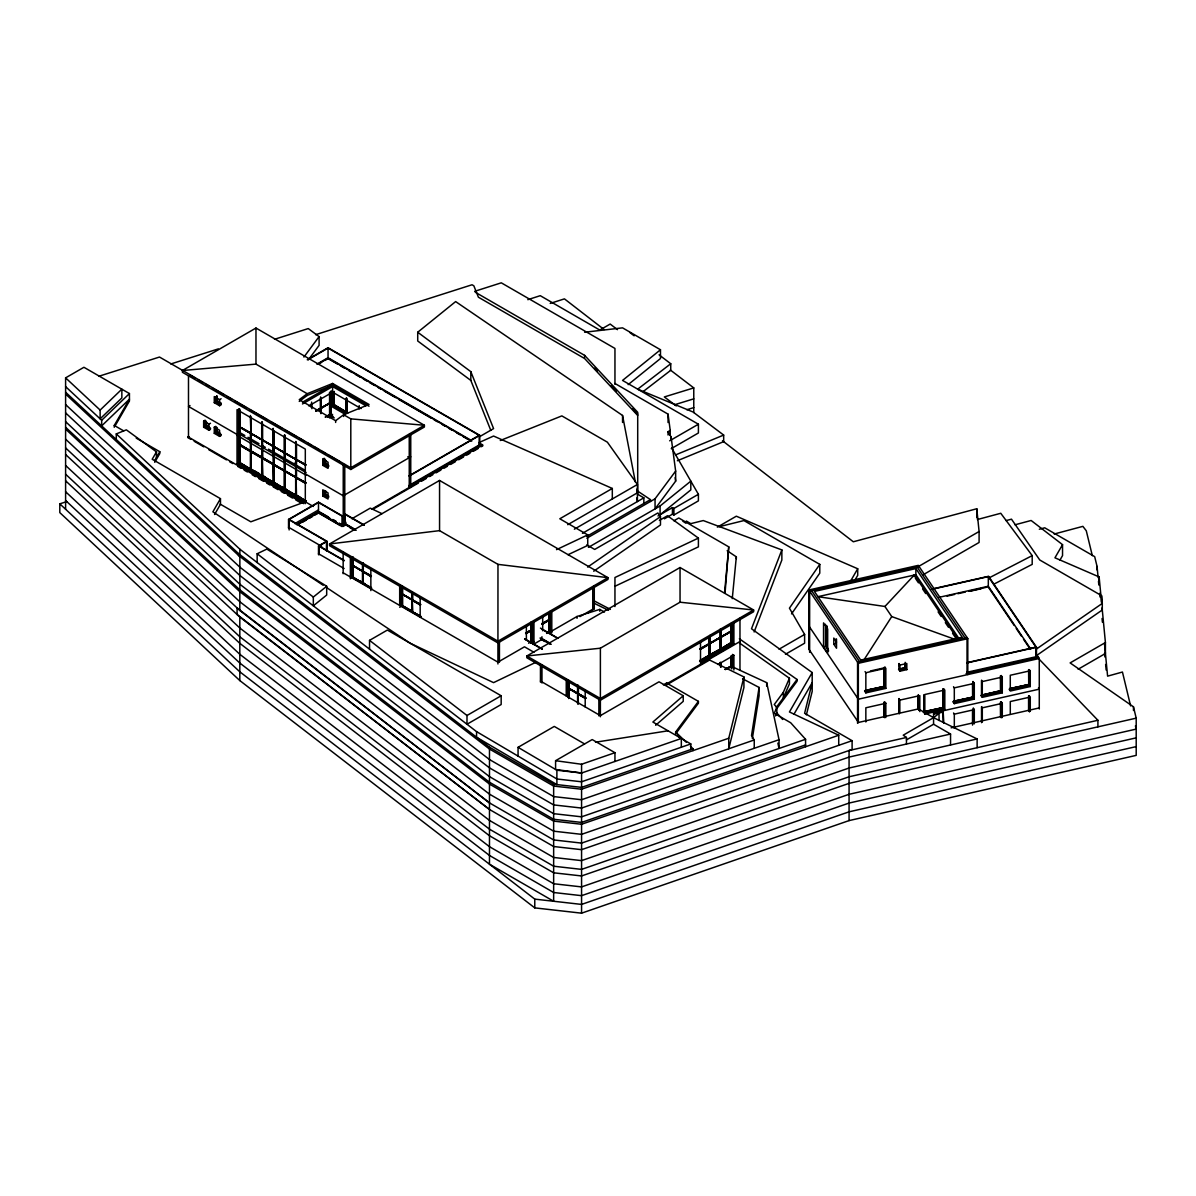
<?xml version="1.0" encoding="UTF-8"?>
<svg xmlns="http://www.w3.org/2000/svg" width="1196" height="1196" viewBox="0 0 1196 1196"><rect width="100%" height="100%" fill="white"/><g stroke="black" fill="none" stroke-linecap="round" stroke-linejoin="round"><path stroke-width="1.5" d="M724.537 593.081L728.753 546.856L678.76 517.988L673.901 520.783M725.045 593.141L728.753 546.856M732.266 598.628L736.332 556.843L727.168 550.728M742.596 678.775L759.086 687.446L751.507 735.615L754.242 739.965L754.242 748.292M752.344 738.59L759.086 695.773L759.086 687.446M743.927 676.936L743.927 687.446L728.753 748.756L728.753 738.246L743.927 676.936L709.587 660.043L666.232 685.084M806.388 714.834L812.189 691.393L812.189 672.556L751.507 628.752L781.855 549.921L703.263 520.559L690.81 523.639L686.34 521.052M754.138 631.966L781.855 559.997L781.855 549.921M739.367 642.91L789.435 678.252L783.365 692.26L774.26 704.519L776.832 707.374L774.26 713.279L790.706 722.773L805.566 739.292L805.566 746.738M775.546 715.941L776.832 712.98L776.832 707.374M114.263 427.286L114.263 425.447L129.437 399.165L101.675 425.881L101.675 420.274L129.437 393.559L83.929 367.277L65.601 377.861L65.601 509.257M115.16 425.731L129.437 401.004L129.437 393.559M116.281 439.515L116.281 433.909L126.342 429.842L156.467 451.864L152.206 459.249L220.468 498.672L220.468 504.278L214.577 514.504M154.733 460.475L159.786 451.714L136.239 438.125M154.733 462.314L159.786 453.568L159.786 451.714M220.468 498.672L212.888 511.813L323.159 585.263M850.565 581.121L857.711 568.758L736.332 516.194L717.361 527.137M855.035 579.955L857.711 575.321L857.711 568.758M812.189 672.556L789.435 711.964L838.725 735.256L838.725 745.332M793.995 714.162L812.189 682.632L804.609 713.279L852.105 740.698L852.105 749.458L581.57 843.105L553.643 839.936L489.478 802.89L239.813 610.498L65.601 447.932M1014.97 524.805L1031.131 520.484L1062.541 544.658L1054.947 557.799L1099.124 576.921L1101.576 602.44M1060.015 559.997L1062.541 555.617L1062.541 544.658M863.288 660.94L891.738 616.583L884.92 606.477L817.885 596.684L915.867 574.708L959.147 638.814M719.14 526.703L743.927 520.574L819.783 564.377L789.435 608.166L804.609 634.448L804.609 643.209L785.443 654.272M791.528 613.907L819.783 573.138L819.783 564.377M303.919 357.066L319.093 336.614L308.254 328.571L274.527 339.29M308.254 359.981L319.093 345.375L319.093 336.614M586.847 538.2L655.049 498.822L675.65 471.075L671.091 436.914L668.056 431.666L670.223 430.411L668.056 414.145L614.953 383.482M675.65 471.075L675.65 481.151L655.049 508.898L655.049 498.822M698.404 701.364L698.404 703.218L675.65 733.866L675.65 732.027L698.404 701.364L666.606 683.021L663.376 684.874M776.294 707.404L797.029 679.478L739.367 638.784M776.428 709.049L797.029 681.316L797.029 679.478M884.92 606.477L914.342 574.962L957.742 639.217M100.135 410.079L121.857 389.178L121.857 397.939L100.135 418.839L100.135 410.079L65.601 377.861M540.457 681.047L600.377 715.642L659.026 681.795L683.23 695.758L652.881 722.04L690.81 743.942L690.81 749.548M655.647 725.254L683.23 701.364L683.23 695.758M490.823 430.455L470.82 380.418L417.718 340.995L417.718 332.234L455.646 301.586L622.548 415.46L635.345 482.003M326.687 586.264L326.687 595.025L313.322 605.819L313.322 597.058L326.687 586.264L266.858 549.084L257.155 553.763L257.155 562.524M584.605 332.234L622.548 327.854L660.476 349.755L622.548 380.418L698.404 424.221L698.404 432.982L671.255 448.65M628.154 384.634L660.476 358.516L660.476 349.755M660.087 505.983L690.81 481.151L690.81 489.911L660.087 514.743L660.087 505.983L588.417 547.364M659.041 354.808L670.747 363.748L637.707 389.178L693.052 412.007L723.67 435.075L723.67 441.638L677.355 460.744M643.463 391.331L670.747 370.312L670.747 363.748M299.239 401.437L307.208 395.457L332.608 385.202L369.026 406.221M335.642 420.708L343.626 414.728L369.026 404.472L332.608 383.453L307.208 393.708L299.239 399.688L335.642 420.708L335.642 422.457M587.64 567.083L660.476 516.627L657.86 512.964L594.696 549.442L586.773 544.853M593.709 571.21L660.476 524.954L660.476 516.627M1036.768 648.8L1102.293 603.412L1101.546 595.653L1039.773 559.997L1011.487 519.169L1006.105 520.604M1036.768 655.378L1102.293 609.975L1102.293 603.412M182.39 370.521L255.974 328.033L424.386 425.268L424.386 427.017L350.802 469.505L182.39 372.27L182.39 370.521L255.974 364.122L307.208 393.708L307.208 395.457M190 405.564L188.49 406.431L237.032 434.462L240.067 432.713M221.111 398.731L219.601 399.614L214.278 396.549L214.278 402.678L217.313 400.929L221.305 403.216M214.278 402.678L219.601 405.743L221.111 404.861L215.803 401.796L215.803 397.207M307.252 359.757L328.048 347.737L479.775 435.329L479.775 445.854L409.361 486.503M308.927 359.129L328.048 348.096L479.177 435.329L479.177 445.854L409.047 486.338M205.174 421.725L205.174 426.329L210.481 429.394L208.971 430.261L203.649 427.196L203.649 421.067L205.174 420.185M203.649 427.196L206.684 425.447M203.649 421.067L208.971 424.132L210.481 423.249M189.222 436.645L187.712 437.527L190.941 439.38M316.895 364.167L328.048 357.724L471.134 440.337M318.36 363.853L328.048 358.247L471.702 441.189M318.495 364.122L321.679 362.283M324.864 360.445L328.048 358.606L337.706 364.167M214.278 427.196L215.788 426.329L215.788 432.459L221.111 435.523L219.586 436.39L214.278 433.326L214.278 427.196L219.586 430.261L219.586 436.39M214.278 433.326L217.313 431.577M250.398 415.475L250.861 432.817L239.469 426.763L305.877 465.02M302.528 402.185L332.608 384.813L367.322 404.861M250.398 433.52L250.398 451.116L239.918 444.538L239.469 427.196L261.715 439.605L261.715 421.994M302.468 403.964L332.608 386.562L332.608 406.266M239.918 444.538L305.877 483.064M308.822 405.907L332.608 392.168M250.398 451.565L250.398 469.161L239.918 462.583L239.469 445.241L250.398 451.565L251.235 451.071L251.235 433.475L273.032 446.138L273.032 428.527M315.879 410.677L329.737 403.127M315.879 411.11L329.961 402.813L329.961 393.125M316.118 411.245L330.186 402.947L321.216 408.135L321.216 398.447M317.837 410.512L320.379 408.524L320.379 411.753M334.147 404.427L331.098 406.192L345.3 414.384M305.309 503.666L305.309 449.098L237.032 409.675L237.032 464.257L240.067 462.493M261.715 458.083L261.715 475.694L251.235 469.116L250.786 451.774L261.715 458.083L262.552 457.605L262.552 439.993L284.349 452.671L284.349 435.075M325.237 417.015L329.737 414.429M325.476 417.15L330.111 414.638M327.196 416.417L330.186 414.683L330.111 392.572M327.405 416.731L330.559 414.907L330.559 392.826M327.868 417.12L332.608 414.384M329.453 417.912L332.608 416.088L332.608 416.955M251.235 469.116L250.637 417.105M273.869 453.583L273.869 446.542L295.666 459.204L295.666 441.593M273.032 464.631L273.032 482.227L262.552 475.649L262.088 458.307L284.349 470.716L284.349 453.12M262.552 475.649L262.088 422.218M284.962 453.194L295.89 459.518L295.89 477.114L284.962 470.805L284.723 453.329L305.877 464.571M284.349 471.164L284.349 488.76L273.869 482.182L273.406 464.84L295.666 477.249L295.666 459.638M273.869 482.182L273.256 428.407M322.756 459.159L328.063 462.239L328.063 468.369L322.756 465.304L322.756 459.159L324.266 458.292L324.266 464.422L328.257 466.724M284.962 471.239L295.89 477.563L295.89 495.159L284.962 488.85L284.723 471.374L305.877 482.616M322.756 465.304L325.79 463.54L328.676 465.379M305.877 500.661L296.04 495.518L296.04 443.581M322.741 495.951L328.048 499.016L328.048 492.887L322.741 489.822L322.741 495.951L325.775 494.202M288.535 528.198L288.535 519.438L318.495 502.141L342.011 515.715L342.011 526.584M289.133 529.948L289.133 519.438L318.495 502.484L342.011 516.059M294.844 523.594L318.51 509.93M410.751 456.812L343.237 495.787L305.309 473.885M296.429 524.521L318.51 511.768L329.677 517.988M296.862 524.61L318.495 512.127L342.011 525.702M297.998 524.491L318.495 512.65L340.441 525.328M303.036 521.919L306.131 520.14M309.226 518.346L312.32 516.567M315.4 514.788L318.495 512.994L318.495 502.141M409.047 475.829L479.177 435.329M409.361 475.993L479.775 435.329M479.536 436.704L493.574 428.602L470.82 371.657L417.718 332.234M409.047 485.456L479.177 444.972M351.953 518.705L370.252 508.136L381.928 513.652M371.567 509.212L482.81 444.972L478.819 442.67L493.574 436.047L612.307 488.461L612.307 498.971M373.062 509.212L418.301 483.094M421.53 481.226L426.374 478.43M429.603 476.576L432.832 474.707M436.062 472.839L440.905 470.043M444.135 468.174L447.364 466.305M450.608 464.452L455.452 461.641M458.681 459.787L463.525 456.977M466.754 455.123L469.983 453.254M473.212 451.385L478.071 448.59M318.495 554.69L318.495 545.929L326.463 541.34L326.463 550.967M319.108 554.69L319.108 545.929L327.061 541.34L327.061 550.1M439.56 480.448L329.558 543.956L329.558 545.705L497.97 642.94L607.972 579.432L607.972 577.683L439.56 480.448L439.56 530.65L497.97 564.363L607.972 577.683L497.97 641.191L329.558 543.956L439.56 530.65M353.254 565.828L371.373 575.844M353.403 577.04L351.893 577.922L351.893 557.68M352.88 557.112L352.805 577.399L362.478 582.975L353.254 577.13L353.254 557.321M362.851 563.391L362.851 583.2L371.373 587.58M412.007 593.111L411.783 599.704L402.11 594.128L420.454 604.892M669.655 440.816L698.404 424.221M399.688 607.269L402.723 605.505M420.678 604.324L402.559 594.292L402.559 605.595L412.231 611.186L402.11 605.864L402.11 586.055M612.307 488.461L559.803 518.78L587.729 534.896L587.729 545.421L568.025 554.72M412.157 591.856L412.157 611.664L420.678 616.06M567.756 524.7L637.423 484.47L607.374 442.176L561.851 415.894L500.287 440.502M369.534 640.368L387.369 630.068L501.169 695.758L501.169 704.519L466.993 724.253L466.993 715.492L369.534 640.368L369.534 649.129M574.364 529.2L637.423 492.797L636.735 489.194M582.437 533.311L643.852 497.835L643.852 503.441M586.847 536.361L650.46 499.629L637.707 491.137M657.964 515.984L672.451 507.612L673.901 508.435L698.404 494.292L671.704 448.037M659.37 520.424L667.458 515.76L698.404 538.095L698.404 546.856L614.953 586.264M664.408 518.825L672.451 514.175L673.901 515.013L698.404 500.87L698.404 494.292M525.612 632.923L531.532 630.038L525.612 633.372M541.952 623.49L549.353 619.737L549.353 613.294M525.836 633.058L531.308 629.903L531.308 621.83M542.177 623.624L549.128 619.618M541.952 623.938L549.353 619.737M525.836 633.491L531.308 630.337L531.308 641.639L528.572 643.224M542.177 624.073L549.128 620.051M526.061 633.626L531.532 630.471L531.069 641.519M542.401 624.192L549.353 620.186L549.353 631.488L546.572 633.088M546.707 633.446L549.741 631.697L549.741 611.47M548.306 633.043L577.025 616.478L599.779 609.392L604.443 612.083M530.785 643.299L533.909 641.505M579.985 616.613L594.277 608.345M533.222 644.48L541.265 639.83M587.924 612.89L591.138 611.021M680.046 567.517L526.808 655.991L526.808 657.755L600.392 700.228L753.63 611.754L753.63 610.005L680.046 567.517L680.046 602.216L600.392 648.202L526.808 655.991L600.392 698.479L753.63 610.005L680.046 602.216M466.993 715.492L501.169 695.758M577.578 685.472L577.578 693.545L568.668 688.403L585.846 698.225M569.132 698.27L569.132 688.582L585.846 697.791M518.062 756.081L518.062 747.336L554.271 726.421L584.605 743.942M699.914 648.725L720.022 637.558L720.246 648.98M700.138 649.293L731.474 631.025L720.844 637.154L720.844 629.081M699.914 649.159L731.249 630.89M700.363 649.428L709.467 644.166L709.019 655.199L699.914 660.461M709.856 635.435L709.856 643.508L731.474 631.458L731.474 642.76L720.844 648.89L731.01 642.506L731.474 631.458M699.6 661.074L731.399 642.715L731.399 624.327M700.363 660.715L709.467 655.468L709.392 636.795M720.47 649.114L709.392 654.989L720.47 649.114L720.47 629.305M700.064 661.343L731.847 642.985L731.847 624.581M700.587 661.642L732.386 643.284L732.386 623.056M733.895 622.099L733.895 644.166L700.512 663.436L700.512 641.37M664.557 685.069L739.965 641.534M718.004 664.468L733.895 655.288L733.895 670.014M681.331 747.231L681.331 738.47L581.57 773.02L555.587 769.462L555.587 760.701L592.199 739.562L614.953 752.703L614.953 761.463M724.94 669.312L731.474 666.067L731.474 656.38M725.18 669.431L731.249 665.933M725.404 669.566L731.474 666.067M726.914 669.132L729.949 667.383M918.109 566.725L979.09 531.517L976.773 508.749L853.316 541.773L722.489 440.756M779.059 649.204L804.609 634.448M922.923 574.902L979.09 542.476L979.09 531.517M906.418 739.905L933.568 724.238L950.551 734.03L950.551 744.988M1102.099 607.912L1105.418 642.536L1070.121 662.913L1133.464 706.806L1136.2 718.153L1136.2 755.379L849.07 820.591L581.57 913.176L534.776 907.884L239.813 680.569L59.8 512.606L59.8 503.845L66.901 501.573M1078.149 669.237L1105.418 653.494L1105.418 642.536M989.122 577.862L1032.193 555.617L1000.768 513.278L977.401 519.527M994.085 584.052L1032.193 564.377L1032.193 555.617M536.391 662.031L493.574 682.632L410.123 643.209L326.269 587.341M556.529 549.637L587.729 534.896M698.404 538.095L614.953 577.504L614.953 606.551M675.65 454.869L723.67 435.075M555.587 760.701L581.57 764.259L614.953 752.703M690.81 743.942L581.57 781.78L556.888 778.985L476.561 731.623L239.858 549.203L116.281 433.909M693.052 750.625L693.052 748.786L581.57 787.387L553.643 784.232L489.478 747.186L238.512 553.554L238.512 555.407L489.478 749.025L553.643 786.071L581.57 789.225L728.753 738.246M754.242 739.965L581.57 799.735L553.643 796.581L489.478 759.535L239.858 567.158L65.601 404.577M731.354 666.307L766.681 682.632L779.045 739.711L581.57 808.062L553.643 804.908L489.478 767.862L239.858 575.485L65.601 412.904M805.566 739.292L581.57 816.823L553.643 813.669L489.478 776.623L239.858 584.246L65.601 421.665M805.566 744.899L581.57 822.429L553.643 819.275L489.478 782.229L239.813 589.822L239.813 610.498M838.725 735.256L581.57 824.268L553.643 821.114L489.478 784.068L239.813 591.661L65.601 429.11M852.105 740.698L581.57 834.345L553.643 831.175L489.478 794.144L239.813 601.738L65.601 439.171M315.639 334.686L472.046 284.768L473.855 285.814L478.4 297.206L584.605 358.516L637.707 415.46M474.692 291.316L501.288 282.824L614.953 348.44L614.953 384.335M527.795 299.673L540.263 295.681L599.779 330.051L610.169 324.056L617.495 329.662M550.22 303.41L564.437 298.865L604.115 329.543M98.67 376.321L159.502 357.036L350.802 467.756L424.386 425.268L350.802 418.869L343.626 414.728L343.626 416.477M170.804 363.973L218.255 348.918M693.77 412.545L693.77 387.908L664.348 396.937L676.263 405.922M674.723 404.697L693.77 398.851M686.848 409.735L693.77 407.612M1039.339 529.23L1044.706 527.795L1094.684 556.648L1097.061 566.426L1098.122 577.593M1054.169 534.029L1082.873 526.36L1086.282 530.785L1092.322 555.647M906.463 744.047L906.463 737.469L849.07 750.52L849.07 820.591M950.551 734.03L849.07 757.083L581.57 849.668L553.643 846.514L489.478 809.468L239.813 617.061L65.601 454.51M977.132 747.709L977.132 738.949L849.07 768.026L581.57 860.627L553.643 857.457L489.478 820.411L239.813 628.005L65.601 465.453M1097.913 726.839L1097.913 720.276L849.07 776.787L581.57 869.387L553.643 866.218L489.478 829.172L239.813 636.765L65.601 474.214M1136.2 718.153L849.07 783.365L581.57 875.95L553.643 872.796L489.478 835.75L239.813 643.343L65.601 480.792M1136.2 737.857L849.07 803.069L581.57 895.669L553.643 892.5L489.478 855.454L239.813 663.047L65.601 500.496M1136.2 746.618L849.07 811.83L581.57 904.415L534.776 899.123L239.813 671.808L59.8 503.845M808.855 649.368L808.855 590.002L918.304 565.364L967.803 638.664L967.803 674.574L967.026 673.423L967.026 637.513L857.562 662.15L857.562 723.311M919.081 566.53L809.632 591.168L809.632 652.328M860.791 660.087L962.242 637.259L915.867 568.578L814.416 591.422L861.284 660.94M931.415 589.15L988.554 576.293L1036.484 647.275L1036.484 657.785M933.687 588.91L988.315 576.607L1035.93 647.126L1035.93 657.65L966.742 673.213M939.144 597.312L988.315 586.249L1030.758 649.099M947.038 596.146L954.632 594.442M957.861 593.709L965.336 592.035M968.7 591.273L986.939 587.161M970.106 591.228L981.019 588.761M836.527 642.103L833.791 638.066L833.791 644.196L835.795 643.747L835.795 639.157M823.551 646.797L827.677 652.926L827.677 629.006L823.551 622.892L823.551 646.797L825.539 646.348L828.649 650.938M826.242 625.957L826.436 646.483L826.541 626.599M808.855 590.002L858.339 663.302L967.803 638.664M870.464 670.956L884.278 667.846L884.278 686.504L865.052 690.436M865.067 671.584L865.844 672.735L885.832 668.235L885.832 688.388L865.844 692.888L865.067 691.736L885.055 687.237L885.055 667.084M899.048 663.93L899.826 665.081L906.822 663.511L906.822 669.64L899.826 671.225L899.048 663.511M905.163 667.592L899.272 669.117L899.153 663.675M898.54 669.312L905.536 667.742L905.536 663.137M898.779 669.655L905.776 668.086L905.776 663.481M899.048 670.059L906.045 668.489L906.045 663.885M966.742 662.704L1035.93 647.126M966.861 662.943L1036.484 647.275M865.171 690.6L884.158 686.325L884.053 667.503M864.558 690.974L884.547 686.474L884.547 668.728M864.798 691.333L884.786 686.833L884.786 667.293M966.742 672.346L1035.93 656.768M966.084 673.632L1038.487 657.337M1039.279 709.019L1039.264 658.488L858.339 699.212L808.855 625.927M885.832 717.48L885.832 703.278L865.844 707.778L865.844 721.98M899.048 698.972L899.826 700.123L919.814 695.624L919.814 711.605M953.526 686.713L954.303 687.864L974.292 683.365L974.292 699.137L954.303 703.637L953.526 702.471L973.514 697.971L973.514 682.213L974.292 683.365M1002.278 677.071L982.29 681.571L982.29 697.328L1002.278 692.828L1002.278 677.071L1001.5 675.904L1001.5 691.677L981.512 696.177L981.512 680.404M953.511 701.17L972.737 697.253L972.737 684.217M1009.499 688.582L1028.724 684.65L1009.723 688.926M953.631 701.349L972.632 697.074L972.512 683.873M981.617 695.055L1000.738 690.944L1000.618 675.89M1009.603 688.747L1028.605 684.471M953.018 701.723L973.006 697.223L973.006 681.466M981.004 695.429L1000.992 690.929L1000.992 676.906M953.257 702.067L973.245 697.567L973.245 681.81M981.243 695.773L1001.231 691.273L1001.231 675.501M1009.23 689.479L1029.218 684.979L1029.218 670.956M1009.499 689.883L1029.487 685.383L1029.487 669.611M1030.264 686.534L1010.276 691.034L1010.276 675.262L1030.264 670.762L1030.264 686.534L1028.71 684.217M923.028 711.784L943.255 707.658L943.255 689.001M924.149 711.755L943.136 707.479L943.016 688.642M923.536 712.128L943.524 707.628L943.524 689.868M923.76 712.472L943.749 707.972L943.749 690.212M940.789 709.99L944.421 709.168M924.628 714.087L944.81 709.542L944.81 690.002L924.822 694.502L924.822 714.042M934.33 712.771L1039.279 689.15L1038.487 687.999M933.583 714.236L942.612 712.203M953.541 712.98L954.318 714.147L974.306 709.647L974.306 723.849M1002.293 717.54L1002.293 703.338L982.305 707.838L982.305 722.04M951.119 727.826L1039.354 707.912M595.488 742.223L668.056 730.801M518.062 747.336L556.888 770.224L581.57 773.02M891.738 616.583L955.335 639.516M977.132 738.949L933.568 717.66L918.423 708.914L858.474 722.444L808.87 649.189M593.635 603.023L608.51 610.334M593.844 600.721L610.394 609.392M332.862 519.767L336.061 521.546M475.26 292.228L584.605 355.362L637.707 412.306L637.707 494.397M637.707 494.292L643.852 497.835M479.581 443.985L482.81 445.854L481.3 446.721L479.775 445.854M340.92 366.021L344.134 367.89M348.948 370.67L352.162 372.524M355.376 374.378L360.205 377.159M363.42 379.027L366.634 380.881M369.848 382.735L374.677 385.516M377.891 387.369L381.105 389.238M384.32 391.092L395.577 397.58M398.791 399.434L430.949 418.002M434.163 419.856L437.377 421.71M442.191 424.505L445.405 426.359M448.62 428.213L451.834 430.067M456.663 432.847L459.877 434.716M463.091 436.57L467.92 439.351M331.098 385.695L365.812 405.728M331.098 391.301L361.072 408.598M333.759 404.652L346.392 411.962L346.392 399.688M333.52 392.527L333.52 404.786L347.797 412.949M347.348 413.203L333.146 405.01L333.146 391.974M332.608 405.309L346.825 413.502M730.861 642.416L733.895 644.166M407.731 456.812L409.241 457.679M329.573 414.339L332.608 416.088M334.252 417.912L331.098 416.088L331.098 391.047M732.386 654.421L733.895 655.288M194.843 377.951L190 375.17L188.49 376.037L188.49 437.093M197.968 379.775L202.901 382.615M206.041 384.424L209.345 386.338M212.499 388.162L223.861 394.71M227.031 396.549L231.919 399.359M235.104 401.198L246.421 407.746M249.62 409.585L267.381 419.841M270.61 421.695L281.912 428.228M285.111 430.082L296.429 436.615M299.628 438.454L304.502 441.279M307.686 443.103L310.96 445.002M314.129 446.826L319.033 449.666M322.187 451.49L325.491 453.389M328.631 455.213L340.008 461.776M217.164 401.004L220.199 402.768M221.26 403.904L216.715 401.273L216.715 396.011M328.437 465.513L325.177 463.899L325.252 459.249M220.318 403.8L216.327 401.497L216.327 396.893M328.78 466.41L324.804 464.123L324.804 459.518M250.637 433.386L239.693 427.062L239.693 444.673L250.637 450.997M251.011 433.595L261.939 439.919L261.939 457.515L251.011 451.206M273.256 446.452L262.313 440.128L262.313 457.739L273.256 464.048M305.638 465.139L296.264 459.727L296.264 477.339L305.638 482.75M305.414 465.274L296.488 459.593L296.488 466.649M239.35 432.309L244.806 435.464M247.961 437.288L259.024 443.686M262.193 445.51L265.348 447.334M268.517 449.158L271.671 450.982M274.826 452.806L295.382 464.661M296.967 465.573L304.561 469.953M238.333 433.46L306.116 472.599M236.718 435.165L306.116 475.231M549.353 620.186L548.904 631.219M251.235 451.071L262.163 457.395L261.715 440.038M262.552 457.605L273.48 463.928L273.032 446.571M209.569 427.286L206.534 425.537L206.534 422.024M220.199 433.415L217.164 431.666L217.164 428.168M328.661 496.041L325.626 494.292L325.626 490.779M209.345 427.421L206.31 425.671L206.31 422.158M216.939 431.801L219.959 433.55M328.437 496.176L325.402 494.426L325.402 490.913M210.631 428.422L206.086 425.791L206.161 421.156M221.26 434.552L216.7 431.935L216.775 427.286M250.637 451.43L239.693 445.106L239.693 462.717L250.637 469.041M251.011 451.64L261.939 457.963L261.939 475.56L251.011 469.251L251.011 417.314M273.256 464.497L262.313 458.173L262.313 475.784L273.256 482.093M305.638 483.184L296.264 477.772L296.264 495.383L305.638 500.795M328.212 496.31L325.177 494.546L325.177 491.048M305.414 483.319L296.04 477.907L296.488 495.249M209.689 428.318L205.712 426.015L205.712 421.411M220.303 434.447L216.327 432.145L216.327 427.555M328.78 497.073L324.789 494.77L324.789 491.706M328.242 497.372L324.266 495.084L324.266 490.48M548.755 631.129L550.265 632.011L550.265 611.769M345.046 513.966L364.227 525.029M364.092 525.313L345.046 514.31L345.046 524.82M540.442 628.094L558.009 638.23M541.728 629.186L557.59 638.335M254.359 470.746L259.128 473.496M262.298 475.335L265.482 477.174M282.944 487.25L286.113 489.089M296.967 495.353L301.512 497.97M355.287 529.499L345.853 524.057L345.853 522.218M306.221 501.303L239.469 462.852L239.469 409.152M345.046 523.953L356.154 530.366M305.772 501.573L239.08 463.076L239.08 410.318M345.046 524.476L354.704 530.052M313.352 506.461L305.264 501.797L250.816 521.8L220.109 504.069M349.815 527.571L354.569 530.321M305.234 501.872L238.557 463.375L238.557 408.808M549.801 643.119L541.938 638.574L541.938 636.735M540.144 637.902L551.236 644.315M540.413 638.574L550.025 644.136M541.728 639.696L544.898 641.519M237.032 464.257L303.724 502.754M319.81 512.038L327.898 516.702M332.742 519.498L335.986 521.366M343.985 526.001L339.216 523.235L342.445 525.104L342.445 523.265M187.712 436.645L303.754 503.636M194.156 441.249L203.828 446.841M208.672 449.621L226.403 459.862M229.617 461.731L232.846 463.585M237.69 466.38L240.904 468.234M244.134 470.103L247.363 471.957M252.192 474.752L255.421 476.621M258.635 478.475L263.479 481.27M266.708 483.124L269.922 484.993M273.151 486.847L277.98 489.642M281.209 491.511L284.439 493.365M287.653 495.234L292.497 498.029M295.711 499.883L300.555 502.679M318.495 512.994L340.86 525.941M530.919 641.43L533.954 643.179L533.954 621.098M524.88 638.903L542.326 648.98M524.596 639.083L542.162 649.219M533.924 652.254L524.476 646.812L497.925 662.135L343.162 572.794M289.133 519.438L327.061 541.34M288.535 519.438L326.463 541.34M114.263 425.447L123.681 430.874M577.817 693.411L568.892 688.268L568.892 681.81M578.191 693.635L585.621 697.926M577.817 693.859L568.892 688.717L568.892 698.389M578.191 694.069L585.621 698.359M288.535 527.227L321.724 546.393M585.397 698.494L577.967 694.203L578.415 703.622M319.108 545.929L344.388 560.535M371.373 576.293L353.029 565.529L353.029 557.456M420.678 604.757L402.334 593.993L402.334 585.92M318.495 545.929L344.029 560.685M371.134 576.412L352.805 565.648L362.478 571.24L362.478 563.167M370.91 576.547L362.851 571.897L363.3 582.93M420.23 605.012L412.157 600.362L412.62 611.395M318.495 553.733L344.134 568.534M359.712 580.673L364.84 583.648M352.88 577.354L371.777 588.268M402.185 605.819L421.097 616.732M362.851 583.2L370.91 587.849M412.157 611.664L420.23 616.314M371.328 588.522L352.416 577.608L352.416 557.381M420.633 617.001L401.736 606.073L401.736 585.846M682.871 521.217L685.921 523.25M906.463 737.469L903.234 735.181L933.568 717.66L939.039 713.459L939.039 720.47M629.769 332.458L634.149 335.807M670.313 369.983L693.77 387.908M257.155 553.763L313.322 597.058M489.478 802.89L237.077 607.927L237.077 614.49L489.478 809.468M65.601 386.622L101.675 420.274M65.601 392.228L239.858 554.809L239.858 549.203M65.601 394.067L239.858 556.648L239.858 589.852L65.601 427.271M65.601 491.735L239.813 654.287L489.478 846.693L553.643 883.739L581.57 886.909L849.07 794.308L1136.2 729.097L1135.423 725.852M675.65 732.027L686.355 742.342M690.376 746.199L693.052 748.786M676.981 735.151L679.657 737.738M1037.351 657.322L1097.913 720.276M594.726 368.054L597.253 370.76M611.156 385.68L616.224 391.092M632.654 408.718L637.707 414.145M776.667 712.801L782.692 719.484M1036.409 654.242L1039.264 658.488M1014.193 625.448L988.315 587.131L988.315 576.607M1016.256 628.513L1021.444 636.182M1023.507 639.247L1029.726 648.441M1000.723 690.526L1002.278 692.828M917.078 566.979L965.023 637.961M1002.293 703.338L1001.515 702.187L1001.515 716.389M915.374 578.251L918.468 582.841M922.609 588.955L925.704 593.545M938.098 611.904L941.207 616.493M945.333 622.623L948.443 627.212M952.569 633.327L955.664 637.917M981.512 696.177L982.29 697.328M972.737 696.82L974.292 699.137M974.306 709.647L973.529 708.481L973.529 722.698M943.255 707.225L944.81 709.542M905.267 667.338L906.822 669.64M924.03 711.575L924.149 694.966M884.278 686.07L885.832 688.388M811.635 590.719L859.565 661.702M885.832 703.278L885.055 702.127L885.055 716.329M833.791 644.196L836.527 648.232L836.497 638.993M826.242 646.199L828.409 649.234M1130.609 705.909L1122.446 672.032L1107.601 676.144L1104.551 644.375M777.878 743.12L779.045 748.472L779.045 739.711M636.735 497.955L637.423 501.558L637.423 484.47M675.172 477.563L675.65 481.151M1098.481 581.301L1098.84 585.023M1099.647 593.336L1099.991 596.983M1102.054 618.496L1102.413 622.219M1104.566 653.285L1104.925 657.008M1105.627 664.453L1106.165 670.029M1133.464 706.806L1133.464 710.454M1101.546 595.653L1101.546 602.216M1099.124 576.921L1099.124 584.231M1097.061 566.426L1097.061 569.939M1030.279 711.246L1030.279 697.044L1010.291 701.544L1010.291 713.967M1029.502 695.893L1029.502 711.874M1029.233 697.253L1029.233 711.471M1028.979 670.612L1028.979 684.62M1028.994 696.909L1028.994 711.112M1028.724 696.027L1028.724 710.962M1028.605 669.581L1028.724 684.65M1028.605 695.863L1028.605 710.783M1001.246 701.783L1001.246 717.764M1001.007 703.218L1001.007 717.421M1000.618 702.157L1000.738 717.256M1000.499 675.71L1000.499 690.6L981.737 695.22L981.737 680.33M1000.514 701.992L1000.514 716.912M981.752 706.612L981.752 721.532M981.527 706.687L981.527 722.668M976.773 508.749L976.773 517.868M973.26 708.077L973.26 722.294M973.021 709.512L973.021 723.715M972.752 710.499L972.752 723.565M972.512 710.155L972.512 725.075M954.303 687.864L954.303 703.637M954.318 714.147L954.318 728.349M944.033 688.851L944.033 708.376L924.045 712.876L924.03 694.786M943.823 723.281L943.046 709.482L943.046 722.13M933.568 712.069L933.568 724.238M919.036 696.251L919.036 710.454M918.767 695.848L918.767 710.05M918.528 695.504L918.528 709.706M918.274 694.622L918.274 709.542M918.035 696.132L918.035 709.198M915.867 568.578L915.867 574.708M914.342 574.962L914.342 576.711M905.163 662.33L905.267 667.757L905.043 663.915M899.826 665.081L899.826 671.225M899.826 700.123L899.826 712.562M899.153 698.718L899.272 713.818M899.048 698.554L899.048 713.474M884.786 703.487L884.786 717.705M884.547 703.143L884.547 717.361M884.278 702.261L884.278 717.196M884.158 702.097L884.158 717.017M865.844 672.735L865.844 692.888M858.339 663.302L858.339 722.653M826.944 626.51L826.944 646.378M826.84 625.822L826.84 646.064M825.539 624.282L825.539 646.348M789.435 678.252L789.435 683.858L783.365 697.866L783.365 692.26M766.681 682.632L766.681 686.13M739.965 618.287L739.965 670.238M736.332 556.843L736.332 558.682M732.386 656.26L732.386 667.293M731.847 655.946L731.847 668.818M731.474 622.952L731.474 631.025M731.399 655.692L731.399 668.564M731.01 624.312L731.01 630.77M731.01 656.111L731.01 665.798M720.844 637.603L720.844 648.89M720.844 662.509L720.844 667.353M720.62 628.961L720.62 637.034M720.62 637.468L720.62 648.77M720.62 662.375L720.62 667.219M720.47 662.734L720.47 665.963M720.246 629.171L720.246 637.244M720.022 662.464L720.246 665.828M709.856 643.941L709.856 655.244M709.617 636.915L709.617 643.373M709.617 643.822L709.617 655.109M709.243 637.139L709.243 643.598M709.243 644.031L709.243 655.333M709.019 637.005L709.019 643.463M673.901 508.435L673.901 515.013M672.451 507.612L672.451 514.175M671.091 436.914L671.091 440.278M670.223 430.411L670.223 435.449M668.056 414.145L668.056 422.532M668.056 431.666L668.056 435.015M666.606 683.021L666.606 684.86M650.46 499.629L650.46 501.468M622.548 415.46L622.548 422.457M600.392 648.202L600.377 716.763M599.779 609.392L599.779 611.231M598.867 699.795L598.867 715.881M594.277 585.98L594.277 609.227M592.753 586.862L592.753 610.11M585.203 690.421L585.203 706.971M584.605 355.362L584.605 357.2M581.57 764.259L581.57 913.176M578.415 687.042L578.415 693.501M578.042 685.218L578.191 703.756M577.817 685.353L577.967 703.891M577.578 693.994L577.578 703.667M577.025 616.478L577.025 618.317M569.132 681.69L569.132 688.134M568.668 680.33L568.668 698.524M568.294 681.959L568.294 696.685M567.756 680.434L567.756 696.984M566.246 679.463L566.246 696.027M556.888 770.224L556.888 784.591L476.561 737.229L476.561 731.623M553.643 784.232L553.643 901.261L489.478 864.215L489.478 747.186M551.79 612.651L551.79 632.878M549.278 613.04L549.278 631.443M548.904 613.025L548.904 619.483M542.685 616.06L542.685 630.785M541.967 665.155L541.967 683.036M540.457 664.288L540.457 682.169M534.776 899.123L534.776 907.884M532.444 622.07L532.444 642.297M531.906 621.756L531.906 641.998M531.532 621.965L531.532 641.774M531.069 623.31L531.069 629.769M526.375 625.478L526.375 640.204M499.435 640.742L499.435 662.195M497.97 564.363L497.925 663.974M470.82 371.657L470.82 380.418M420.17 597.013L420.17 617.256M412.62 593.201L412.62 599.659M412.396 593.336L412.396 599.794M412.396 600.228L412.396 611.53M412.007 600.018L411.783 611.44M410.751 435.344L410.751 487.46M409.241 434.432L409.241 488.342M402.559 587.4L402.559 593.859M402.334 594.427L402.334 605.729M401.198 586.145L401.198 606.387M399.688 585.188L399.688 605.415M370.85 568.549L370.85 590.615M363.3 563.122L363.3 571.195M363.076 563.256L363.076 571.329M363.076 571.763L363.076 583.065M362.478 571.673L362.478 582.975M359.189 405.594L359.189 409.092M353.029 565.962L353.029 577.264M350.802 418.869L350.802 469.505M350.368 556.723L350.368 578.789M347.004 399.778L346.556 412.306L346.556 398.298M346.78 398.163L346.78 412.172M346.167 398.074L346.167 412.082L333.983 404.517L333.983 392.258M344.762 525.567L344.762 464.511L343.237 465.394L343.237 526.449M343.162 552.268L343.162 573.721M334.147 391.391L334.133 405.085M333.594 391.72L333.594 404.741M332.608 383.453L332.608 385.202M329.961 403.246L329.961 414.549M329.573 392.258L329.588 415.221M328.048 347.737L328.048 358.606M325.641 460.131L325.641 463.629M325.402 460.266L325.402 463.764M321.216 408.569L321.216 413.412M320.976 398.313L320.976 408M320.976 408.434L320.976 413.278M320.603 396.923L320.827 413.622M320.379 398.403L320.379 408.09M311.618 402.095L311.857 408.688M311.468 404.069L311.468 407.298M311.244 403.934L311.244 407.163M296.488 445.076L296.488 459.159M296.488 470.163L296.488 477.204M296.264 443.447L296.264 459.294M295.89 441.474L295.89 459.07M295.666 477.682L295.666 495.294L284.723 488.985L284.723 435.284M294.351 463.181L294.351 464.706M284.962 435.15L284.962 452.761M284.573 436.704L284.573 452.551M273.869 432.01L273.869 446.093M273.869 457.096L273.869 464.138M273.645 430.381L273.645 446.228M262.552 423.713L262.552 439.56M262.313 422.083L262.313 439.694M261.939 423.623L261.939 439.47M255.974 328.033L255.974 364.122M251.235 417.18L251.235 433.027M239.918 410.647L239.918 426.494M239.693 409.017L239.693 426.628M239.813 617.061L239.813 680.569M219.601 399.614L219.601 405.743M216.939 395.891L216.939 401.138M208.971 424.132L208.971 430.261M156.467 451.864L156.467 457.47M284.573 452.985L273.645 446.661L273.645 464.272L284.573 470.596L284.573 452.985M284.573 471.03L273.645 464.706L273.645 482.317L284.573 488.641L284.573 471.03"/></g></svg>
